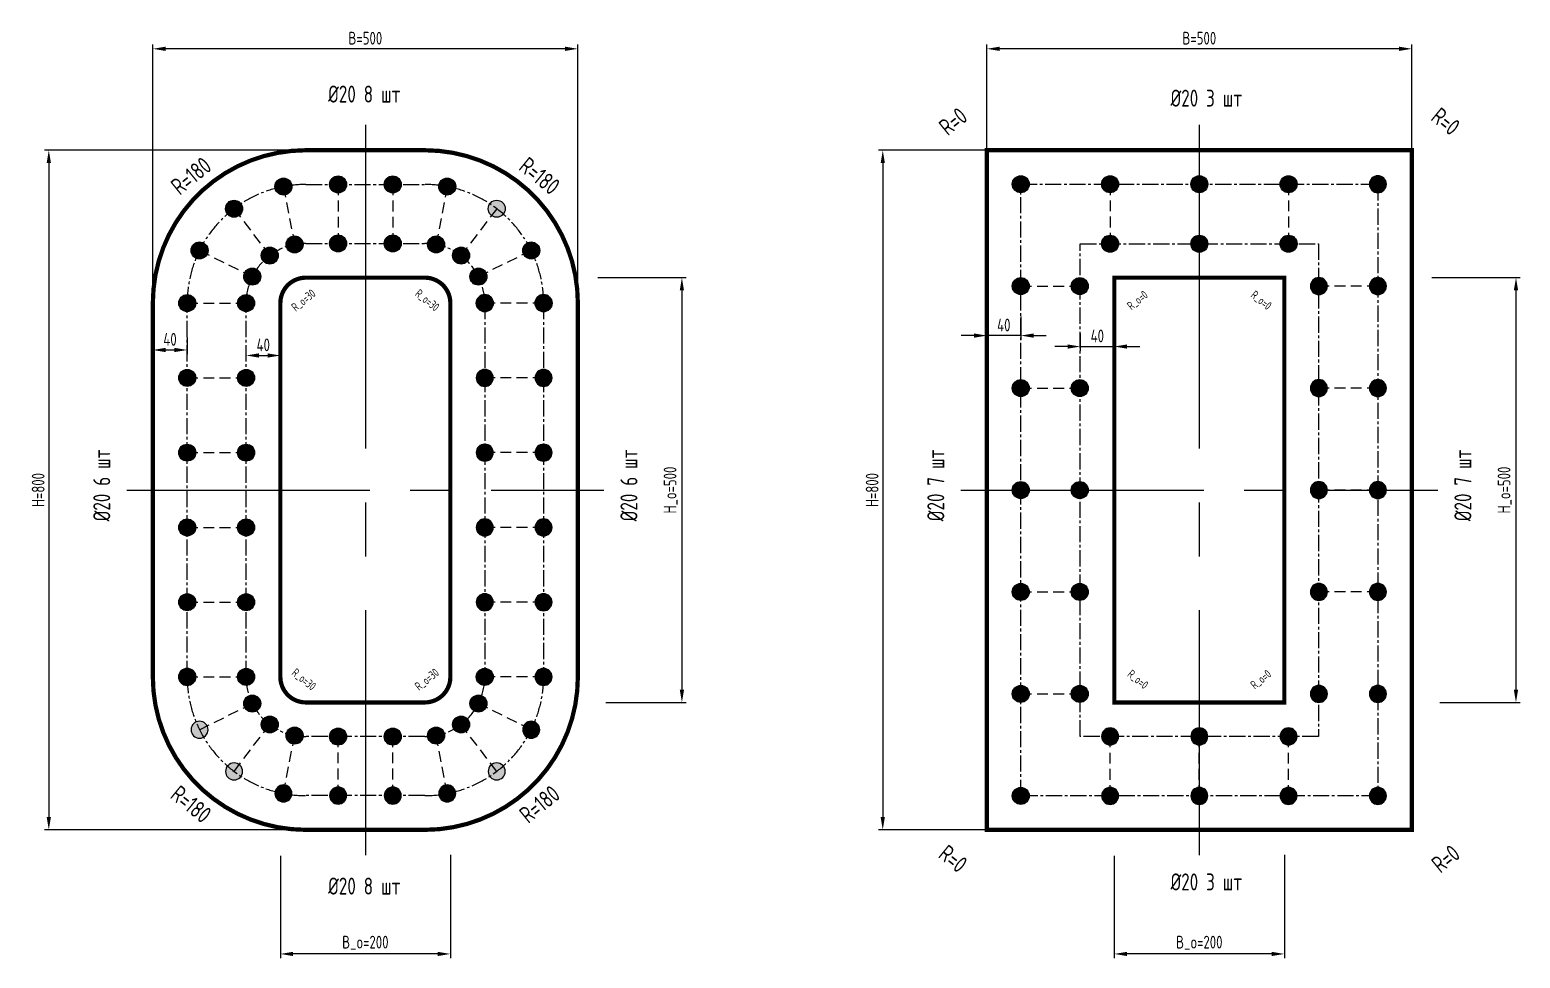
# Model space of a CAD drawing. Header units: millimetres. Extents: x -7983 to -1347, y -8072 to 1092.
# Drawn here: x -4333 to -2580, y -4919 to -3826 of the extents above; entities that cross this region are included whole.
import ezdxf

# ---------------------------------------------------------------- set-up
doc = ezdxf.new("R2010")
doc.units = ezdxf.units.MM
doc.header["$PDMODE"] = 1
doc.header["$PDSIZE"] = 100
doc.linetypes.add('CENTER2', pattern=[28.575, 19.05, -3.175, 3.175, -3.175])
doc.linetypes.add('HIDDEN', pattern=[9.525, 6.35, -3.175])
doc.layers.add('CONTUR', color=40, linetype='Continuous', lineweight=60)
for name, color, linetype in [('HATCH', 8, 'Continuous'), ('OSI', 3, 'CENTER2'), ('SIZE', 142, 'Continuous')]:
    doc.layers.add(name, color=color, linetype=linetype)
doc.layers.add('NOTES', color=1, linetype='Continuous', plot=False)
doc.styles.add('RS', font='romans.shx', dxfattribs={"width": 0.7})
doc.dimstyles.new('LIN_5', dxfattribs={"dimscale": 5, "dimtxt": 3, "dimasz": 3, "dimexe": 1, "dimexo": 0, "dimgap": 1, "dimtad": 1, "dimdec": 0, "dimrnd": 1, "dimdsep": 46, "dimtxsty": 'RS', "dimcen": 1, "dimdle": 0.5, "dimclrd": 256, "dimclre": 256, "dimclrt": 7, "dimadec": 0, "dimazin": 2, "dimtfac": 2.5, "dimtdec": 0, "dimtmove": 0, "dimatfit": 3, "dimfxl": 1, "dimtolj": 1, "dimlwd": -1, "dimlwe": -1, "dimarcsym": 0})

# ---------------------------------------------------------------- blocks, each defined once
blk = doc.blocks.new('*D203')
at = {"layer": 'Defpoints', "color": 0, "transparency": 16777216}
for p in [(-4188.6, -3848), (-4188.6, -4367.4), (-3688.6, -4367.4)]:
    blk.add_point(p, dxfattribs=at)
at = {"layer": 'SIZE', "transparency": 16777216}
for p, q in [((-4188.6, -4367.4), (-4188.6, -3843)), ((-3703.6, -3848), (-4173.6, -3848)), ((-3688.6, -4367.4), (-3688.6, -3843))]:
    blk.add_line(p, q, dxfattribs=at)
for points in [[(-4173.6, -3845.5), (-4173.6, -3850.5), (-4188.6, -3848)], [(-3703.6, -3845.5), (-3703.6, -3850.5), (-3688.6, -3848)]]:
    blk.add_solid(points, dxfattribs=at)
at = {"layer": 'SIZE', "color": 7, "transparency": 16777216, "insert": (-3938.6, -3835.5), "char_height": 15, "attachment_point": 5, "style": 'RS'}
blk.add_mtext('\\A1;B=500', dxfattribs=at)
blk = doc.blocks.new('*D204')
at = {"layer": 'Defpoints', "color": 0, "transparency": 16777216}
for p in [(-3938.6, -3967.4), (-4311, -4767.4), (-3938.6, -4767.4)]:
    blk.add_point(p, dxfattribs=at)
at = {"layer": 'SIZE', "transparency": 16777216}
for p, q in [((-3938.6, -3967.4), (-4316, -3967.4)), ((-4311, -3982.4), (-4311, -4752.4)), ((-3938.6, -4767.4), (-4316, -4767.4))]:
    blk.add_line(p, q, dxfattribs=at)
for points in [[(-4313.5, -3982.4), (-4308.5, -3982.4), (-4311, -3967.4)], [(-4313.5, -4752.4), (-4308.5, -4752.4), (-4311, -4767.4)]]:
    blk.add_solid(points, dxfattribs=at)
at = {"layer": 'SIZE', "color": 7, "transparency": 16777216, "insert": (-4323.5, -4367.4), "char_height": 15, "attachment_point": 5, "rotation": 90, "style": 'RS'}
blk.add_mtext('\\A1;H=800', dxfattribs=at)
blk = doc.blocks.new('*D205')
at = {"layer": 'Defpoints', "color": 0, "transparency": 16777216}
for p in [(-4038.6, -4797.9), (-3838.6, -4796.7), (-4038.6, -4913.5)]:
    blk.add_point(p, dxfattribs=at)
at = {"layer": 'SIZE', "transparency": 16777216}
for p, q in [((-4038.6, -4797.9), (-4038.6, -4918.5)), ((-3838.6, -4796.7), (-3838.6, -4918.5)), ((-3853.6, -4913.5), (-4023.6, -4913.5))]:
    blk.add_line(p, q, dxfattribs=at)
for points in [[(-4023.6, -4911), (-4023.6, -4916), (-4038.6, -4913.5)], [(-3853.6, -4911), (-3853.6, -4916), (-3838.6, -4913.5)]]:
    blk.add_solid(points, dxfattribs=at)
at = {"layer": 'SIZE', "color": 7, "transparency": 16777216, "insert": (-3938.6, -4900.3), "char_height": 15, "attachment_point": 5, "style": 'RS'}
blk.add_mtext('\\A1;B_o=200', dxfattribs=at)
blk = doc.blocks.new('*D206')
at = {"layer": 'Defpoints', "color": 0, "transparency": 16777216}
for p in [(-3665.2, -4117.4), (-3655.8, -4617.4), (-3566.2, -4617.4)]:
    blk.add_point(p, dxfattribs=at)
at = {"layer": 'SIZE', "transparency": 16777216}
for p, q in [((-3665.2, -4117.4), (-3561.2, -4117.4)), ((-3566.2, -4132.4), (-3566.2, -4602.4)), ((-3655.8, -4617.4), (-3561.2, -4617.4))]:
    blk.add_line(p, q, dxfattribs=at)
for points in [[(-3568.7, -4132.4), (-3563.7, -4132.4), (-3566.2, -4117.4)], [(-3568.7, -4602.4), (-3563.7, -4602.4), (-3566.2, -4617.4)]]:
    blk.add_solid(points, dxfattribs=at)
at = {"layer": 'SIZE', "color": 7, "transparency": 16777216, "insert": (-3579.4, -4367.4), "char_height": 15, "attachment_point": 5, "rotation": 90, "style": 'RS'}
blk.add_mtext('\\A1;H_o=500', dxfattribs=at)
blk = doc.blocks.new('*U207')
at = {"layer": 'HATCH'}
h = blk.add_hatch(color=256, dxfattribs=at)
h.dxf.hatch_style = 1
edge = h.paths.add_edge_path()
edge.add_arc((0, 0), 10, -90, 270, ccw=False)
at = {"layer": 'SIZE'}
blk.add_circle((0, 0), 10, dxfattribs=at)
blk = doc.blocks.new('*U208')
at = {"layer": 'SIZE', "color": 0, "linetype": 'ByBlock', "lineweight": -2, "transparency": 16777216}
for p, rotation in [((-4034.9, -7067.5), 10.85484187475208), ((-3842.3, -7067.5), 349.1451581252482), ((-4093.1, -7093.5), 37.23656124983486), ((-3784.1, -7093.5), 322.7634387501654), ((-4133.7, -7142.6), 63.61828062491762), ((-3743.5, -7142.6), 296.3817193750826), ((-4148.2, -7204.7), 90.00000000000037), ((-3728.9, -7204.7), 269.9999999999997)]:
    blk.add_blockref('*U207', p, dxfattribs=dict(at, rotation=rotation))
for p in [(-3970.7, -7065), (-3906.4, -7065)]:
    blk.add_blockref('*U207', p, dxfattribs=at)
blk = doc.blocks.new('*U209')
at = {"layer": 'HATCH'}
h = blk.add_hatch(color=256, dxfattribs=at)
h.dxf.hatch_style = 1
edge = h.paths.add_edge_path()
edge.add_arc((0, 0), 10, 0, 360)
at = {"layer": 'SIZE'}
blk.add_circle((0, 0), 10, dxfattribs=at)
blk = doc.blocks.new('*U210')
at = {"layer": 'SIZE', "color": 0, "linetype": 'ByBlock', "lineweight": -2, "transparency": 16777216}
for p in [(0, 0), (105, 0), (210, 0)]:
    blk.add_blockref('*U209', p, dxfattribs=at)
blk = doc.blocks.new('*U211')
at = {"layer": 'HATCH'}
h = blk.add_hatch(color=256, dxfattribs=at)
h.dxf.hatch_style = 1
edge = h.paths.add_edge_path()
edge.add_arc((0, 0), 10, 0, 360)
at = {"layer": 'SIZE'}
blk.add_circle((0, 0), 10, dxfattribs=at)
blk = doc.blocks.new('*U212')
at = {"layer": 'SIZE', "color": 0, "linetype": 'ByBlock', "lineweight": -2, "transparency": 16777216}
for p in [(0, 0), (105, 0), (210, 0)]:
    blk.add_blockref('*U211', p, dxfattribs=at)
blk = doc.blocks.new('*U213')
at = {"layer": 'HATCH'}
h = blk.add_hatch(color=256, dxfattribs=at)
h.dxf.hatch_style = 1
edge = h.paths.add_edge_path()
edge.add_arc((0, 0), 10, 0, 360)
at = {"layer": 'SIZE'}
blk.add_circle((0, 0), 10, dxfattribs=at)
blk = doc.blocks.new('*U214')
at = {"layer": 'SIZE', "color": 0, "linetype": 'ByBlock', "lineweight": -2, "transparency": 16777216}
for p in [(0, 0), (120, 0), (240, 0), (360, 0), (480, 0), (600, 0), (720, 0)]:
    blk.add_blockref('*U213', p, dxfattribs=at)
blk = doc.blocks.new('*U215')
at = {"layer": 'HATCH'}
h = blk.add_hatch(color=256, dxfattribs=at)
h.dxf.hatch_style = 1
edge = h.paths.add_edge_path()
edge.add_arc((0, 0), 10, 0, 360)
at = {"layer": 'SIZE'}
blk.add_circle((0, 0), 10, dxfattribs=at)
blk = doc.blocks.new('*U216')
at = {"layer": 'SIZE', "color": 0, "linetype": 'ByBlock', "lineweight": -2, "transparency": 16777216}
for p in [(0, 0), (120, 0), (240, 0), (360, 0), (480, 0)]:
    blk.add_blockref('*U215', p, dxfattribs=at)
blk = doc.blocks.new('*U217')
at = {"layer": 'HATCH'}
h = blk.add_hatch(color=256, dxfattribs=at)
h.dxf.hatch_style = 1
edge = h.paths.add_edge_path()
edge.add_arc((0, 0), 10, 0, 360)
at = {"layer": 'SIZE'}
blk.add_circle((0, 0), 10, dxfattribs=at)
blk = doc.blocks.new('*U218')
at = {"layer": 'SIZE', "color": 0, "linetype": 'ByBlock', "lineweight": -2, "transparency": 16777216}
for p in [(0, 0), (105, 0), (210, 0)]:
    blk.add_blockref('*U217', p, dxfattribs=at)
blk = doc.blocks.new('*U219')
at = {"layer": 'HATCH'}
h = blk.add_hatch(color=256, dxfattribs=at)
h.dxf.hatch_style = 1
edge = h.paths.add_edge_path()
edge.add_arc((0, 0), 10, 0, 360)
at = {"layer": 'SIZE'}
blk.add_circle((0, 0), 10, dxfattribs=at)
blk = doc.blocks.new('*U220')
at = {"layer": 'SIZE', "color": 0, "linetype": 'ByBlock', "lineweight": -2, "transparency": 16777216}
for p in [(0, 0), (105, 0), (210, 0)]:
    blk.add_blockref('*U219', p, dxfattribs=at)
blk = doc.blocks.new('*U223')
at = {"layer": 'HATCH'}
h = blk.add_hatch(color=256, dxfattribs=at)
h.dxf.hatch_style = 1
edge = h.paths.add_edge_path()
edge.add_arc((0, 0), 10, 0, 360)
at = {"layer": 'SIZE'}
blk.add_circle((0, 0), 10, dxfattribs=at)
blk = doc.blocks.new('*U224')
at = {"layer": 'SIZE', "color": 0, "linetype": 'ByBlock', "lineweight": -2, "transparency": 16777216}
for p in [(0, 0), (120, 0), (240, 0), (360, 0), (480, 0), (600, 0), (720, 0)]:
    blk.add_blockref('*U223', p, dxfattribs=at)
blk = doc.blocks.new('*U221')
at = {"layer": 'HATCH'}
h = blk.add_hatch(color=256, dxfattribs=at)
h.dxf.hatch_style = 1
edge = h.paths.add_edge_path()
edge.add_arc((0, 0), 10, 0, 360)
at = {"layer": 'SIZE'}
blk.add_circle((0, 0), 10, dxfattribs=at)
blk = doc.blocks.new('*U222')
at = {"layer": 'SIZE', "color": 0, "linetype": 'ByBlock', "lineweight": -2, "transparency": 16777216}
for p in [(0, 0), (120, 0), (240, 0), (360, 0), (480, 0)]:
    blk.add_blockref('*U221', p, dxfattribs=at)
blk = doc.blocks.new('*U225')
at = {"layer": 'HATCH'}
h = blk.add_hatch(color=256, dxfattribs=at)
h.dxf.hatch_style = 1
edge = h.paths.add_edge_path()
edge.add_arc((0, 0), 10, 0, 360)
at = {"layer": 'SIZE'}
blk.add_circle((0, 0), 10, dxfattribs=at)
blk = doc.blocks.new('*U226')
at = {"layer": 'SIZE', "color": 0, "linetype": 'ByBlock', "lineweight": -2, "transparency": 16777216}
for p in [(0, 440), (0, 352), (0, 264), (0, 176), (0, 88), (0, 0)]:
    blk.add_blockref('*U225', p, dxfattribs=at)
blk = doc.blocks.new('*D229')
at = {"layer": 'Defpoints', "color": 0, "transparency": 16777216}
for p in [(-3207.5, -3848), (-3207.5, -4367.4), (-2707.5, -4367.4)]:
    blk.add_point(p, dxfattribs=at)
at = {"layer": 'SIZE', "transparency": 16777216}
for p, q in [((-3207.5, -4367.4), (-3207.5, -3843)), ((-2722.5, -3848), (-3192.5, -3848)), ((-2707.5, -4367.4), (-2707.5, -3843))]:
    blk.add_line(p, q, dxfattribs=at)
for points in [[(-3192.5, -3845.5), (-3192.5, -3850.5), (-3207.5, -3848)], [(-2722.5, -3845.5), (-2722.5, -3850.5), (-2707.5, -3848)]]:
    blk.add_solid(points, dxfattribs=at)
at = {"layer": 'SIZE', "color": 7, "transparency": 16777216, "insert": (-2957.5, -3835.5), "char_height": 15, "attachment_point": 5, "style": 'RS'}
blk.add_mtext('\\A1;B=500', dxfattribs=at)
blk = doc.blocks.new('*D230')
at = {"layer": 'Defpoints', "color": 0, "transparency": 16777216}
for p in [(-2957.5, -3967.4), (-3329.9, -4767.4), (-2957.5, -4767.4)]:
    blk.add_point(p, dxfattribs=at)
at = {"layer": 'SIZE', "transparency": 16777216}
for p, q in [((-2957.5, -3967.4), (-3334.9, -3967.4)), ((-3329.9, -3982.4), (-3329.9, -4752.4)), ((-2957.5, -4767.4), (-3334.9, -4767.4))]:
    blk.add_line(p, q, dxfattribs=at)
for points in [[(-3332.4, -3982.4), (-3327.4, -3982.4), (-3329.9, -3967.4)], [(-3332.4, -4752.4), (-3327.4, -4752.4), (-3329.9, -4767.4)]]:
    blk.add_solid(points, dxfattribs=at)
at = {"layer": 'SIZE', "color": 7, "transparency": 16777216, "insert": (-3342.4, -4367.4), "char_height": 15, "attachment_point": 5, "rotation": 90, "style": 'RS'}
blk.add_mtext('\\A1;H=800', dxfattribs=at)
blk = doc.blocks.new('*D227')
at = {"layer": 'Defpoints', "color": 0, "transparency": 16777216}
for p in [(-3057.5, -4797.9), (-2857.5, -4796.7), (-3057.5, -4913.5)]:
    blk.add_point(p, dxfattribs=at)
at = {"layer": 'SIZE', "transparency": 16777216}
for p, q in [((-3057.5, -4797.9), (-3057.5, -4918.5)), ((-2857.5, -4796.7), (-2857.5, -4918.5)), ((-2872.5, -4913.5), (-3042.5, -4913.5))]:
    blk.add_line(p, q, dxfattribs=at)
for points in [[(-3042.5, -4911), (-3042.5, -4916), (-3057.5, -4913.5)], [(-2872.5, -4911), (-2872.5, -4916), (-2857.5, -4913.5)]]:
    blk.add_solid(points, dxfattribs=at)
at = {"layer": 'SIZE', "color": 7, "transparency": 16777216, "insert": (-2957.5, -4900.3), "char_height": 15, "attachment_point": 5, "style": 'RS'}
blk.add_mtext('\\A1;B_o=200', dxfattribs=at)
blk = doc.blocks.new('*D228')
at = {"layer": 'Defpoints', "color": 0, "transparency": 16777216}
for p in [(-2684.1, -4117.4), (-2674.7, -4617.4), (-2585, -4617.4)]:
    blk.add_point(p, dxfattribs=at)
at = {"layer": 'SIZE', "transparency": 16777216}
for p, q in [((-2684.1, -4117.4), (-2580, -4117.4)), ((-2585, -4132.4), (-2585, -4602.4)), ((-2674.7, -4617.4), (-2580, -4617.4))]:
    blk.add_line(p, q, dxfattribs=at)
for points in [[(-2587.5, -4132.4), (-2582.5, -4132.4), (-2585, -4117.4)], [(-2587.5, -4602.4), (-2582.5, -4602.4), (-2585, -4617.4)]]:
    blk.add_solid(points, dxfattribs=at)
at = {"layer": 'SIZE', "color": 7, "transparency": 16777216, "insert": (-2598.3, -4367.4), "char_height": 15, "attachment_point": 5, "rotation": 90, "style": 'RS'}
blk.add_mtext('\\A1;H_o=500', dxfattribs=at)
blk = doc.blocks.new('*D231')
at = {"layer": 'Defpoints', "color": 0, "transparency": 16777216}
for p in [(-4078.9, -4209), (-4038.6, -4209), (-4038.6, -4209)]:
    blk.add_point(p, dxfattribs=at)
at = {"layer": 'SIZE', "transparency": 16777216}
for p, q in [((-4078.9, -4209), (-4078.9, -4204)), ((-4038.6, -4209), (-4038.6, -4204)), ((-4063.9, -4209), (-4053.6, -4209))]:
    blk.add_line(p, q, dxfattribs=at)
for points in [[(-4063.9, -4206.5), (-4063.9, -4211.5), (-4078.9, -4209)], [(-4053.6, -4206.5), (-4053.6, -4211.5), (-4038.6, -4209)]]:
    blk.add_solid(points, dxfattribs=at)
at = {"layer": 'SIZE', "color": 7, "transparency": 16777216, "insert": (-4058.7, -4196.5), "char_height": 15, "attachment_point": 5, "style": 'RS'}
blk.add_mtext('\\A1;40', dxfattribs=at)
blk = doc.blocks.new('*D232')
at = {"layer": 'Defpoints', "color": 0, "transparency": 16777216}
for p in [(-4188.6, -4187.9), (-4148.2, -4187.9), (-4148.2, -4202.5)]:
    blk.add_point(p, dxfattribs=at)
at = {"layer": 'SIZE', "transparency": 16777216}
for p, q in [((-4188.6, -4187.9), (-4188.6, -4207.5)), ((-4148.2, -4187.9), (-4148.2, -4207.5)), ((-4173.6, -4202.5), (-4163.2, -4202.5))]:
    blk.add_line(p, q, dxfattribs=at)
for points in [[(-4173.6, -4200), (-4173.6, -4205), (-4188.6, -4202.5)], [(-4163.2, -4200), (-4163.2, -4205), (-4148.2, -4202.5)]]:
    blk.add_solid(points, dxfattribs=at)
at = {"layer": 'SIZE', "color": 7, "transparency": 16777216, "insert": (-4168.4, -4190), "char_height": 15, "attachment_point": 5, "style": 'RS'}
blk.add_mtext('\\A1;40', dxfattribs=at)
blk = doc.blocks.new('*D233')
at = {"layer": 'Defpoints', "color": 0, "transparency": 16777216}
for p in [(-3207.5, -4163), (-3167.5, -4163), (-3207.5, -4185.6)]:
    blk.add_point(p, dxfattribs=at)
at = {"layer": 'SIZE', "transparency": 16777216}
for p, q in [((-3207.5, -4163), (-3207.5, -4190.6)), ((-3167.5, -4163), (-3167.5, -4190.6)), ((-3222.5, -4185.6), (-3237.5, -4185.6)), ((-3167.5, -4185.6), (-3207.5, -4185.6)), ((-3152.5, -4185.6), (-3137.5, -4185.6))]:
    blk.add_line(p, q, dxfattribs=at)
for points in [[(-3222.5, -4183.1), (-3222.5, -4188.1), (-3207.5, -4185.6)], [(-3152.5, -4183.1), (-3152.5, -4188.1), (-3167.5, -4185.6)]]:
    blk.add_solid(points, dxfattribs=at)
at = {"layer": 'SIZE', "color": 7, "transparency": 16777216, "insert": (-3187.5, -4173.1), "char_height": 15, "attachment_point": 5, "style": 'RS'}
blk.add_mtext('\\A1;40', dxfattribs=at)
blk = doc.blocks.new('*D234')
at = {"layer": 'Defpoints', "color": 0, "transparency": 16777216}
for p in [(-3097.5, -4183), (-3057.5, -4183), (-3057.5, -4198.5)]:
    blk.add_point(p, dxfattribs=at)
at = {"layer": 'SIZE', "transparency": 16777216}
for p, q in [((-3097.5, -4183), (-3097.5, -4203.5)), ((-3057.5, -4183), (-3057.5, -4203.5)), ((-3112.5, -4198.5), (-3127.5, -4198.5)), ((-3097.5, -4198.5), (-3057.5, -4198.5)), ((-3042.5, -4198.5), (-3027.5, -4198.5))]:
    blk.add_line(p, q, dxfattribs=at)
for points in [[(-3112.5, -4196), (-3112.5, -4201), (-3097.5, -4198.5)], [(-3042.5, -4196), (-3042.5, -4201), (-3057.5, -4198.5)]]:
    blk.add_solid(points, dxfattribs=at)
at = {"layer": 'SIZE', "color": 7, "transparency": 16777216, "insert": (-3077.5, -4186), "char_height": 15, "attachment_point": 5, "style": 'RS'}
blk.add_mtext('\\A1;40', dxfattribs=at)
blk = doc.blocks.new('*U235')
at = {"layer": 'HATCH'}
h = blk.add_hatch(color=256, dxfattribs=at)
h.dxf.hatch_style = 1
edge = h.paths.add_edge_path()
edge.add_arc((0, 0), 10, 0, 360)
at = {"layer": 'SIZE'}
blk.add_circle((0, 0), 10, dxfattribs=at)
blk = doc.blocks.new('*U236')
at = {"layer": 'SIZE', "color": 0, "linetype": 'ByBlock', "lineweight": -2, "transparency": 16777216}
for p, rotation in [((-4034.9, -7067.5), 10.85484187475208), ((-3842.3, -7067.5), 349.1451581252482), ((-4093.1, -7093.5), 37.23656124983486), ((-3784.1, -7093.5), 322.7634387501654), ((-4133.7, -7142.6), 63.61828062491762), ((-3743.5, -7142.6), 296.3817193750826), ((-4148.2, -7204.7), 90.00000000000037), ((-3728.9, -7204.7), 269.9999999999997)]:
    blk.add_blockref('*U235', p, dxfattribs=dict(at, rotation=rotation))
for p in [(-3970.7, -7065), (-3906.4, -7065)]:
    blk.add_blockref('*U235', p, dxfattribs=at)
blk = doc.blocks.new('*U237')
at = {"layer": 'HATCH'}
h = blk.add_hatch(color=256, dxfattribs=at)
h.dxf.hatch_style = 1
edge = h.paths.add_edge_path()
edge.add_arc((0, 0), 10, 0, 360)
at = {"layer": 'SIZE'}
blk.add_circle((0, 0), 10, dxfattribs=at)
blk = doc.blocks.new('*U238')
at = {"layer": 'SIZE', "color": 0, "linetype": 'ByBlock', "lineweight": -2, "transparency": 16777216}
for p, rotation in [((-4034.9, -7067.5), 10.85484187475208), ((-3842.3, -7067.5), 349.1451581252482), ((-4093.1, -7093.5), 37.23656124983486), ((-3784.1, -7093.5), 322.7634387501654), ((-4133.7, -7142.6), 63.61828062491762), ((-3743.5, -7142.6), 296.3817193750826), ((-4148.2, -7204.7), 90.00000000000037), ((-3728.9, -7204.7), 269.9999999999997)]:
    blk.add_blockref('*U237', p, dxfattribs=dict(at, rotation=rotation))
for p in [(-3970.7, -7065), (-3906.4, -7065)]:
    blk.add_blockref('*U237', p, dxfattribs=at)
blk = doc.blocks.new('*U239')
at = {"layer": 'HATCH'}
h = blk.add_hatch(color=256, dxfattribs=at)
h.dxf.hatch_style = 1
edge = h.paths.add_edge_path()
edge.add_arc((0, 0), 10, 0, 360)
at = {"layer": 'SIZE'}
blk.add_circle((0, 0), 10, dxfattribs=at)
blk = doc.blocks.new('*U240')
at = {"layer": 'SIZE', "color": 0, "linetype": 'ByBlock', "lineweight": -2, "transparency": 16777216}
for p, rotation in [((-4034.9, -7067.5), 10.85484187475208), ((-3842.3, -7067.5), 349.1451581252482), ((-4093.1, -7093.5), 37.23656124983486), ((-3784.1, -7093.5), 322.7634387501654), ((-4133.7, -7142.6), 63.61828062491762), ((-3743.5, -7142.6), 296.3817193750826), ((-4148.2, -7204.7), 90.00000000000037), ((-3728.9, -7204.7), 269.9999999999997)]:
    blk.add_blockref('*U239', p, dxfattribs=dict(at, rotation=rotation))
for p in [(-3970.7, -7065), (-3906.4, -7065)]:
    blk.add_blockref('*U239', p, dxfattribs=at)
blk = doc.blocks.new('*U241')
at = {"layer": 'HATCH'}
h = blk.add_hatch(color=256, dxfattribs=at)
h.dxf.hatch_style = 1
edge = h.paths.add_edge_path()
edge.add_arc((0, 0), 10, 0, 360)
at = {"layer": 'SIZE'}
blk.add_circle((0, 0), 10, dxfattribs=at)
blk = doc.blocks.new('*U242')
at = {"layer": 'SIZE', "color": 0, "linetype": 'ByBlock', "lineweight": -2, "transparency": 16777216}
for p in [(0, 440), (0, 352), (0, 264), (0, 176), (0, 88), (0, 0)]:
    blk.add_blockref('*U241', p, dxfattribs=at)
blk = doc.blocks.new('*U243')
at = {"layer": 'HATCH'}
h = blk.add_hatch(color=256, dxfattribs=at)
h.dxf.hatch_style = 1
edge = h.paths.add_edge_path()
edge.add_arc((0, 0), 10, 0, 360)
at = {"layer": 'SIZE'}
blk.add_circle((0, 0), 10, dxfattribs=at)
blk = doc.blocks.new('*U244')
at = {"layer": 'SIZE', "color": 0, "linetype": 'ByBlock', "lineweight": -2, "transparency": 16777216}
for p in [(0, 352), (0, 264), (0, 176), (0, 88), (0, 0)]:
    blk.add_blockref('*U243', p, dxfattribs=at)
blk = doc.blocks.new('*U245')
at = {"layer": 'HATCH'}
h = blk.add_hatch(color=256, dxfattribs=at)
h.dxf.hatch_style = 1
edge = h.paths.add_edge_path()
edge.add_arc((0, 0), 10, 0, 360)
at = {"layer": 'SIZE'}
blk.add_circle((0, 0), 10, dxfattribs=at)
blk = doc.blocks.new('*U246')
at = {"layer": 'SIZE', "color": 0, "linetype": 'ByBlock', "lineweight": -2, "transparency": 16777216}
for p in [(0, 352), (0, 264), (0, 176), (0, 88), (0, 0)]:
    blk.add_blockref('*U245', p, dxfattribs=at)

msp = doc.modelspace()

# ---------------------------------------------------------------- hatches: boundary and pattern name
at = {"layer": 'HATCH'}
h = msp.add_hatch(color=256, dxfattribs=at)
h.dxf.hatch_style = 1
edge = h.paths.add_edge_path()
edge.add_arc((-3970.7, -4077.1), 10, 0, 360)
h = msp.add_hatch(color=256, dxfattribs=at)
h.dxf.hatch_style = 1
edge = h.paths.add_edge_path()
edge.add_arc((-3970.7, -4077.1), 10, 0, 360)
h = msp.add_hatch(color=256, dxfattribs=at)
h.dxf.hatch_style = 1
edge = h.paths.add_edge_path()
edge.add_arc((-3906.4, -4077.1), 10, 0, 360)
h = msp.add_hatch(color=256, dxfattribs=at)
h.dxf.hatch_style = 1
edge = h.paths.add_edge_path()
edge.add_arc((-3906.4, -4077.1), 10, 0, 360)
h = msp.add_hatch(color=256, dxfattribs=at)
h.dxf.hatch_style = 1
edge = h.paths.add_edge_path()
edge.add_arc((-4051.1, -4091.4), 10, 0, 360)
h = msp.add_hatch(color=256, dxfattribs=at)
h.dxf.hatch_style = 1
edge = h.paths.add_edge_path()
edge.add_arc((-4051.1, -4091.4), 10, 0, 360)
h = msp.add_hatch(color=256, dxfattribs=at)
h.dxf.hatch_style = 1
edge = h.paths.add_edge_path()
edge.add_arc((-4021.8, -4078.3), 10, 0, 360)
h = msp.add_hatch(color=256, dxfattribs=at)
h.dxf.hatch_style = 1
edge = h.paths.add_edge_path()
edge.add_arc((-4021.8, -4078.3), 10, 0, 360)
h = msp.add_hatch(color=256, dxfattribs=at)
h.dxf.hatch_style = 1
edge = h.paths.add_edge_path()
edge.add_arc((-3855.3, -4078.3), 10, 0, 360)
h = msp.add_hatch(color=256, dxfattribs=at)
h.dxf.hatch_style = 1
edge = h.paths.add_edge_path()
edge.add_arc((-3855.3, -4078.3), 10, 0, 360)
h = msp.add_hatch(color=256, dxfattribs=at)
h.dxf.hatch_style = 1
edge = h.paths.add_edge_path()
edge.add_arc((-3826, -4091.4), 10, 0, 360)
h = msp.add_hatch(color=256, dxfattribs=at)
h.dxf.hatch_style = 1
edge = h.paths.add_edge_path()
edge.add_arc((-3826, -4091.4), 10, 0, 360)
h = msp.add_hatch(color=256, dxfattribs=at)
h.dxf.hatch_style = 1
edge = h.paths.add_edge_path()
edge.add_arc((-4071.6, -4116.2), 10, 0, 360)
h = msp.add_hatch(color=256, dxfattribs=at)
h.dxf.hatch_style = 1
edge = h.paths.add_edge_path()
edge.add_arc((-4071.6, -4116.2), 10, 0, 360)
h = msp.add_hatch(color=256, dxfattribs=at)
h.dxf.hatch_style = 1
edge = h.paths.add_edge_path()
edge.add_arc((-3805.6, -4116.2), 10, 0, 360)
h = msp.add_hatch(color=256, dxfattribs=at)
h.dxf.hatch_style = 1
edge = h.paths.add_edge_path()
edge.add_arc((-3805.6, -4116.2), 10, 0, 360)
h = msp.add_hatch(color=256, dxfattribs=at)
h.dxf.hatch_style = 1
edge = h.paths.add_edge_path()
edge.add_arc((-4078.9, -4147.4), 10, 0, 360)
h = msp.add_hatch(color=256, dxfattribs=at)
h.dxf.hatch_style = 1
edge = h.paths.add_edge_path()
edge.add_arc((-4078.9, -4147.4), 10, 0, 360)
h = msp.add_hatch(color=256, dxfattribs=at)
h.dxf.hatch_style = 1
edge = h.paths.add_edge_path()
edge.add_arc((-3798.2, -4147.4), 10, 0, 360)
h = msp.add_hatch(color=256, dxfattribs=at)
h.dxf.hatch_style = 1
edge = h.paths.add_edge_path()
edge.add_arc((-3798.2, -4147.4), 10, 0, 360)
h = msp.add_hatch(color=256, dxfattribs=at)
h.dxf.hatch_style = 1
edge = h.paths.add_edge_path()
edge.add_arc((-4078.9, -4587.4), 10, 0, 360)
h = msp.add_hatch(color=256, dxfattribs=at)
h.dxf.hatch_style = 1
edge = h.paths.add_edge_path()
edge.add_arc((-4078.9, -4587.4), 10, 0, 360)
h = msp.add_hatch(color=256, dxfattribs=at)
h.dxf.hatch_style = 1
edge = h.paths.add_edge_path()
edge.add_arc((-3798.2, -4587.4), 10, 0, 360)
h = msp.add_hatch(color=256, dxfattribs=at)
h.dxf.hatch_style = 1
edge = h.paths.add_edge_path()
edge.add_arc((-3798.2, -4587.4), 10, 0, 360)
h = msp.add_hatch(color=256, dxfattribs=at)
h.dxf.hatch_style = 1
edge = h.paths.add_edge_path()
edge.add_arc((-4071.6, -4618.7), 10, 0, 360)
h = msp.add_hatch(color=256, dxfattribs=at)
h.dxf.hatch_style = 1
edge = h.paths.add_edge_path()
edge.add_arc((-4071.6, -4618.7), 10, 0, 360)
h = msp.add_hatch(color=256, dxfattribs=at)
h.dxf.hatch_style = 1
edge = h.paths.add_edge_path()
edge.add_arc((-3805.6, -4618.7), 10, 0, 360)
h = msp.add_hatch(color=256, dxfattribs=at)
h.dxf.hatch_style = 1
edge = h.paths.add_edge_path()
edge.add_arc((-3805.6, -4618.7), 10, 0, 360)
h = msp.add_hatch(color=256, dxfattribs=at)
h.dxf.hatch_style = 1
edge = h.paths.add_edge_path()
edge.add_arc((-4051.1, -4643.4), 10, 0, 360)
h = msp.add_hatch(color=256, dxfattribs=at)
h.dxf.hatch_style = 1
edge = h.paths.add_edge_path()
edge.add_arc((-4051.1, -4643.4), 10, 0, 360)
h = msp.add_hatch(color=256, dxfattribs=at)
h.dxf.hatch_style = 1
edge = h.paths.add_edge_path()
edge.add_arc((-3826, -4643.4), 10, 0, 360)
h = msp.add_hatch(color=256, dxfattribs=at)
h.dxf.hatch_style = 1
edge = h.paths.add_edge_path()
edge.add_arc((-3826, -4643.4), 10, 0, 360)
h = msp.add_hatch(color=256, dxfattribs=at)
h.dxf.hatch_style = 1
edge = h.paths.add_edge_path()
edge.add_arc((-4021.8, -4656.5), 10, 0, 360)
h = msp.add_hatch(color=256, dxfattribs=at)
h.dxf.hatch_style = 1
edge = h.paths.add_edge_path()
edge.add_arc((-4021.8, -4656.5), 10, 0, 360)
h = msp.add_hatch(color=256, dxfattribs=at)
h.dxf.hatch_style = 1
edge = h.paths.add_edge_path()
edge.add_arc((-3970.7, -4657.7), 10, 0, 360)
h = msp.add_hatch(color=256, dxfattribs=at)
h.dxf.hatch_style = 1
edge = h.paths.add_edge_path()
edge.add_arc((-3970.7, -4657.7), 10, 0, 360)
h = msp.add_hatch(color=256, dxfattribs=at)
h.dxf.hatch_style = 1
edge = h.paths.add_edge_path()
edge.add_arc((-3906.4, -4657.7), 10, 0, 360)
h = msp.add_hatch(color=256, dxfattribs=at)
h.dxf.hatch_style = 1
edge = h.paths.add_edge_path()
edge.add_arc((-3906.4, -4657.7), 10, 0, 360)
h = msp.add_hatch(color=256, dxfattribs=at)
h.dxf.hatch_style = 1
edge = h.paths.add_edge_path()
edge.add_arc((-3855.3, -4656.5), 10, 0, 360)
h = msp.add_hatch(color=256, dxfattribs=at)
h.dxf.hatch_style = 1
edge = h.paths.add_edge_path()
edge.add_arc((-3855.3, -4656.5), 10, 0, 360)

# ---------------------------------------------------------------- linework, layer by layer
at = {"layer": 'CONTUR', "const_width": 5}
for points in [[(-3688.6, -4147.4), (-3688.6, -4587.4, -0.414214), (-3868.6, -4767.4), (-4008.6, -4767.4, -0.414214), (-4188.6, -4587.4), (-4188.6, -4147.4, -0.414214), (-4008.6, -3967.4), (-3868.6, -3967.4, -0.414214)], [(-3838.6, -4147.4), (-3838.6, -4587.4, -0.414214), (-3868.6, -4617.4), (-4008.6, -4617.4, -0.414214), (-4038.6, -4587.4), (-4038.6, -4147.4, -0.414214), (-4008.6, -4117.4), (-3868.6, -4117.4, -0.414214)]]:
    msp.add_lwpolyline(points, format="xyb", close=True, dxfattribs=at)
for points in [[(-2707.5, -3967.4), (-2707.5, -4767.4), (-3207.5, -4767.4), (-3207.5, -3967.4)], [(-2857.5, -4117.4), (-2857.5, -4617.4), (-3057.5, -4617.4), (-3057.5, -4117.4)]]:
    msp.add_lwpolyline(points, close=True, dxfattribs=at)
at = {"layer": 'NOTES', "linetype": 'HIDDEN', "ltscale": 2}
for p, q in [((-4034.9, -4010.2), (-4021.8, -4078.3)), ((-4034.9, -4010.2), (-4021.8, -4078.3)), ((-3970.7, -4007.7), (-3970.7, -4077.1)), ((-3970.7, -4007.7), (-3970.7, -4077.1)), ((-3906.4, -4007.7), (-3906.4, -4077.1)), ((-3906.4, -4007.7), (-3906.4, -4077.1)), ((-3842.3, -4010.2), (-3855.3, -4078.3)), ((-3842.3, -4010.2), (-3855.3, -4078.3)), ((-3062.5, -4007.4), (-3062.5, -4076.7)), ((-2957.5, -4007.4), (-2957.5, -4076.7)), ((-2852.5, -4007.4), (-2852.5, -4076.7)), ((-4093.1, -4036.2), (-4051.1, -4091.4)), ((-4093.1, -4036.2), (-4051.1, -4091.4)), ((-3784.1, -4036.2), (-3826, -4091.4)), ((-3784.1, -4036.2), (-3826, -4091.4)), ((-4133.7, -4085.4), (-4071.6, -4116.2)), ((-4133.7, -4085.4), (-4071.6, -4116.2)), ((-3743.5, -4085.4), (-3805.6, -4116.2)), ((-3743.5, -4085.4), (-3805.6, -4116.2)), ((-3167.5, -4127.4), (-3098.1, -4127.4)), ((-2747.5, -4127.4), (-2816.8, -4127.4)), ((-4148.2, -4147.4), (-4078.9, -4147.4)), ((-4148.2, -4147.4), (-4078.9, -4147.4)), ((-3728.9, -4147.4), (-3798.2, -4147.4)), ((-3728.9, -4147.4), (-3798.2, -4147.4)), ((-4148.2, -4235.4), (-4078.9, -4235.4)), ((-3728.9, -4235.4), (-3798.2, -4235.4)), ((-3167.5, -4247.4), (-3098.1, -4247.4)), ((-2747.5, -4247.4), (-2816.8, -4247.4)), ((-4148.2, -4323.4), (-4078.9, -4323.4)), ((-3728.9, -4323.4), (-3798.2, -4323.4)), ((-3167.5, -4367.4), (-3098.1, -4367.4)), ((-2747.5, -4367.4), (-2816.8, -4367.4)), ((-4148.2, -4411.4), (-4078.9, -4411.4)), ((-3728.9, -4411.4), (-3798.2, -4411.4)), ((-3167.5, -4487.4), (-3098.1, -4487.4)), ((-2747.5, -4487.4), (-2816.8, -4487.4)), ((-4148.2, -4499.4), (-4078.9, -4499.4)), ((-3728.9, -4499.4), (-3798.2, -4499.4)), ((-4148.2, -4587.4), (-4078.9, -4587.4)), ((-4148.2, -4587.4), (-4078.9, -4587.4)), ((-4148.2, -4587.4), (-4078.9, -4587.4)), ((-3728.9, -4587.4), (-3798.2, -4587.4)), ((-3728.9, -4587.4), (-3798.2, -4587.4)), ((-3167.5, -4607.4), (-3098.1, -4607.4)), ((-4133.7, -4649.5), (-4071.6, -4618.7)), ((-4133.7, -4649.5), (-4071.6, -4618.7)), ((-3743.5, -4649.5), (-3805.6, -4618.7)), ((-3743.5, -4649.5), (-3805.6, -4618.7)), ((-4093.1, -4698.6), (-4051.1, -4643.4)), ((-4093.1, -4698.6), (-4051.1, -4643.4)), ((-3784.1, -4698.6), (-3826, -4643.4)), ((-3784.1, -4698.6), (-3826, -4643.4)), ((-4034.9, -4724.6), (-4021.8, -4656.5)), ((-4034.9, -4724.6), (-4021.8, -4656.5)), ((-3970.7, -4727.1), (-3970.7, -4657.7)), ((-3970.7, -4727.1), (-3970.7, -4657.7)), ((-3906.4, -4727.1), (-3906.4, -4657.7)), ((-3906.4, -4727.1), (-3906.4, -4657.7)), ((-3842.3, -4724.6), (-3855.3, -4656.5)), ((-3842.3, -4724.6), (-3855.3, -4656.5)), ((-3062.5, -4727.4), (-3062.5, -4658.1)), ((-2957.5, -4727.4), (-2957.5, -4658.1)), ((-2852.5, -4727.4), (-2852.5, -4658.1))]:
    msp.add_line(p, q, dxfattribs=at)
at = {"layer": 'OSI', "ltscale": 20}
for p, q in [((-3938.6, -3937.5), (-3938.6, -4797.4)), ((-2957.5, -3937.5), (-2957.5, -4797.4))]:
    msp.add_line(p, q, dxfattribs=at)
at = {"layer": 'OSI', "ltscale": 15}
for p, q in [((-4219.1, -4367.4), (-3658.1, -4367.4)), ((-3238, -4367.4), (-2676.9, -4367.4))]:
    msp.add_line(p, q, dxfattribs=at)
at = {"layer": 'OSI'}
for points in [[(-3728.9, -4147.4), (-3728.9, -4587.4, -0.414214), (-3868.6, -4727.1), (-4008.6, -4727.1, -0.414214), (-4148.2, -4587.4), (-4148.2, -4147.4, -0.414214), (-4008.6, -4007.7), (-3868.6, -4007.7, -0.414214)], [(-3798.2, -4147.4), (-3798.2, -4587.4, -0.414214), (-3868.6, -4657.7), (-4008.6, -4657.7, -0.414214), (-4078.9, -4587.4), (-4078.9, -4147.4, -0.414214), (-4008.6, -4077.1), (-3868.6, -4077.1, -0.414214)]]:
    msp.add_lwpolyline(points, format="xyb", close=True, dxfattribs=at)
for points in [[(-4148.2, -4147.4, -0.414214), (-4008.6, -4007.7), (-3868.6, -4007.7, -0.414214), (-3728.9, -4147.4)], [(-4078.9, -4147.4, -0.414214), (-4008.6, -4077.1), (-3868.6, -4077.1, -0.414214), (-3798.2, -4147.4)]]:
    msp.add_lwpolyline(points, format="xyb", dxfattribs=at)
for points in [[(-2747.5, -4007.4), (-2747.5, -4727.4), (-3167.5, -4727.4), (-3167.5, -4007.4)], [(-2817.5, -4077.4), (-2817.5, -4657.4), (-3097.5, -4657.4), (-3097.5, -4077.4)]]:
    msp.add_lwpolyline(points, close=True, dxfattribs=at)
at = {"layer": 'SIZE'}
for centre in [(-3970.7, -4077.1), (-3970.7, -4077.1), (-3906.4, -4077.1), (-3906.4, -4077.1), (-4051.1, -4091.4), (-4051.1, -4091.4), (-4021.8, -4078.3), (-4021.8, -4078.3), (-3855.3, -4078.3), (-3855.3, -4078.3), (-3826, -4091.4), (-3826, -4091.4), (-4071.6, -4116.2), (-4071.6, -4116.2), (-3805.6, -4116.2), (-3805.6, -4116.2), (-4078.9, -4147.4), (-4078.9, -4147.4), (-3798.2, -4147.4), (-3798.2, -4147.4), (-4078.9, -4587.4), (-4078.9, -4587.4), (-3798.2, -4587.4), (-3798.2, -4587.4), (-4071.6, -4618.7), (-4071.6, -4618.7), (-3805.6, -4618.7), (-3805.6, -4618.7), (-4051.1, -4643.4), (-4051.1, -4643.4), (-3826, -4643.4), (-3826, -4643.4), (-4021.8, -4656.5), (-4021.8, -4656.5), (-3970.7, -4657.7), (-3970.7, -4657.7), (-3906.4, -4657.7), (-3906.4, -4657.7), (-3855.3, -4656.5), (-3855.3, -4656.5)]:
    msp.add_circle(centre, 10, dxfattribs=at)

# ---------------------------------------------------------------- block references
at = {"layer": 'SIZE', "rotation": 90}
for name, p in [('*U214', (-3167.5, -4727.4)), ('*U216', (-3098.1, -4607.4))]:
    msp.add_blockref(name, p, dxfattribs=at)
at = {"layer": 'SIZE'}
for name, p in [('*U210', (-3062.5, -4007.4)), ('*U208', (0, 3057.3)), ('*U236', (0, 3057.3)), ('*U212', (-3062.5, -4077.4)), ('*U226', (-4148.2, -4587.4)), ('*U244', (-4078.9, -4499.4))]:
    msp.add_blockref(name, p, dxfattribs=at)
at = {"layer": 'SIZE', "xscale": -1}
for name, p, rotation in [('*U224', (-2747.5, -4727.4), 270), ('*U222', (-2816.8, -4607.4), 270), ('*U238', (0, -11792.1), 180), ('*U240', (0, -11792.1), 180), ('*U220', (-3062.5, -4657.4), 180), ('*U218', (-3062.5, -4727.4), 180)]:
    msp.add_blockref(name, p, dxfattribs=dict(at, rotation=rotation))
for name, p in [('*U246', (-3798.2, -4499.4)), ('*U242', (-3728.9, -4587.4))]:
    msp.add_blockref(name, p, dxfattribs=at)

# ---------------------------------------------------------------- texts
at = {"layer": 'SIZE', "color": 6, "char_height": 20, "attachment_point": 5, "style": 'RS'}
for s, insert in [('\\A1;%%C20 8 шт', (-3939.9, -3901.3)), ('\\A1;%%C20 3 шт', (-2949.3, -3906.1)), ('\\A1;%%C20 3 шт', (-2949.3, -4828.7)), ('\\A1;%%C20 8 шт', (-3939.9, -4833.6))]:
    msp.add_mtext(s, dxfattribs=dict(at, insert=insert))
at = {"layer": 'SIZE', "color": 7, "attachment_point": 5, "style": 'RS'}
for s, insert, char_height, rotation in [('\\A1;R=0', (-3247.2, -3933.5), 20, 39.033), ('\\A1;R=0', (-2667.7, -3933.5), 20, 320.967), ('\\A1;R=180', (-4143.6, -3997.6), 20, 39.033), ('\\A1;R=180', (-3733.6, -3997.6), 20, 320.967), ('\\A1;R_o=30', (-4011.1, -4144.3), 10, 39.033), ('\\A1;R_o=30', (-3866, -4144.3), 10, 320.967), ('\\A1;R_o=0', (-3030, -4144.3), 10, 39.033), ('\\A1;R_o=0', (-2884.9, -4144.3), 10, 320.967), ('\\A1;R_o=30', (-4011.1, -4590.6), 10, 320.967), ('\\A1;R_o=30', (-3866, -4590.6), 10, 39.033), ('\\A1;R_o=0', (-3030, -4590.6), 10, 320.967), ('\\A1;R_o=0', (-2884.9, -4590.6), 10, 39.033), ('\\A1;R=180', (-4143.6, -4737.2), 20, 320.967), ('\\A1;R=180', (-3733.6, -4737.2), 20, 39.033), ('\\A1;R=0', (-3247.2, -4801.4), 20, 320.967), ('\\A1;R=0', (-2667.7, -4801.4), 20, 39.033)]:
    msp.add_mtext(s, dxfattribs=dict(at, insert=insert, char_height=char_height, rotation=rotation))
at = {"layer": 'SIZE', "color": 6, "char_height": 20, "attachment_point": 5, "rotation": 90, "style": 'RS'}
for s, insert in [('\\A1;%%C20 6 шт', (-4248.7, -4362)), ('\\A1;%%C20 6 шт', (-3628.5, -4362)), ('\\A1;%%C20 7 шт', (-3267.5, -4362)), ('\\A1;%%C20 7 шт', (-2647.4, -4362))]:
    msp.add_mtext(s, dxfattribs=dict(at, insert=insert))

# ---------------------------------------------------------------- dimensions: what is measured, and where the dimension line sits
at = {"layer": 'SIZE'}
for base, p1, p2, text, picture, middle in [((-4188.6, -3848), (-3688.6, -4367.4), (-4188.6, -4367.4), 'B=500', '*D203', (-3938.6, -3835.5)), ((-3207.5, -3848), (-2707.5, -4367.4), (-3207.5, -4367.4), 'B=500', '*D229', (-2957.5, -3835.5)), ((-4038.6, -4913.5), (-3838.6, -4796.7), (-4038.6, -4797.9), 'B_o=200', '*D205', (-3938.6, -4900.3)), ((-3057.5, -4913.5), (-2857.5, -4796.7), (-3057.5, -4797.9), 'B_o=200', '*D227', (-2957.5, -4900.3))]:
    dim = msp.add_linear_dim(base=base, p1=p1, p2=p2, text=text, dimstyle='LIN_5', dxfattribs=at)
    dim.commit()
    dim.dimension.update_dxf_attribs({"geometry": picture, "text_midpoint": middle})
for base, p1, p2, text, picture, middle in [((-4311, -4767.4), (-3938.6, -3967.4), (-3938.6, -4767.4), 'H=800', '*D204', (-4323.5, -4367.4)), ((-3329.9, -4767.4), (-2957.5, -3967.4), (-2957.5, -4767.4), 'H=800', '*D230', (-3342.4, -4367.4)), ((-3566.2, -4617.4), (-3665.2, -4117.4), (-3655.8, -4617.4), 'H_o=500', '*D206', (-3579.4, -4367.4)), ((-2585, -4617.4), (-2684.1, -4117.4), (-2674.7, -4617.4), 'H_o=500', '*D228', (-2598.3, -4367.4))]:
    dim = msp.add_linear_dim(base=base, p1=p1, p2=p2, angle=90, text=text, dimstyle='LIN_5', dxfattribs=at)
    dim.commit()
    dim.dimension.update_dxf_attribs({"geometry": picture, "text_midpoint": middle})
for base, p1, p2, picture, middle in [((-3207.5, -4185.6), (-3167.5, -4163), (-3207.5, -4163), '*D233', (-3187.5, -4173.1)), ((-4148.2, -4202.5), (-4188.6, -4187.9), (-4148.2, -4187.9), '*D232', (-4168.4, -4190)), ((-4038.6, -4209), (-4078.9, -4209), (-4038.6, -4209), '*D231', (-4058.7, -4196.5)), ((-3057.5, -4198.5), (-3097.5, -4183), (-3057.5, -4183), '*D234', (-3077.5, -4186))]:
    dim = msp.add_linear_dim(base=base, p1=p1, p2=p2, dimstyle='LIN_5', dxfattribs=at)
    dim.commit()
    dim.dimension.update_dxf_attribs({"geometry": picture, "text_midpoint": middle})

doc.saveas('drawing.dxf')
